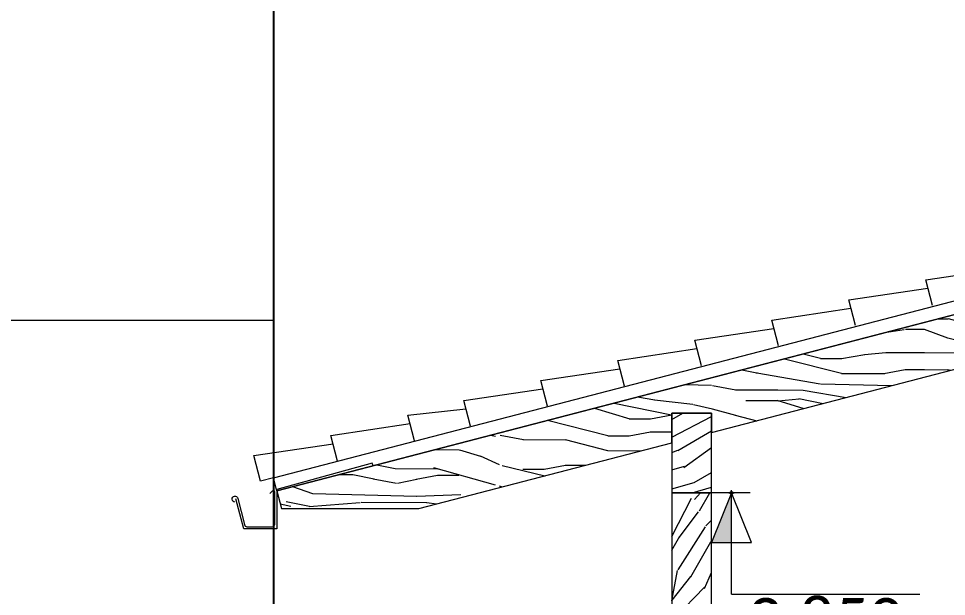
# Model space of a CAD drawing. Header units: metres. Extents: x -197 to 1099, y -24 to 14.
# Drawn here: x -60.478 to -56.981, y 2.459 to 4.638 of the extents above; entities that cross this region are included whole.
import ezdxf
from ezdxf.enums import TextEntityAlignment as Align

# ---------------------------------------------------------------- set-up
doc = ezdxf.new("R2010")
doc.units = ezdxf.units.M
doc.header["$LTSCALE"] = 0.001
doc.header["$PDMODE"] = 34
doc.header["$PDSIZE"] = 0.01
doc.linetypes.add('HIDDENX2', pattern=[19.049999999999997, 12.7, -6.35])
doc.layers.get('0').update_dxf_attribs({"lineweight": 13, "true_color": 0x000000})
for name, color, linetype, lineweight, true_color in [('Jach-Anotaciones-CalidaddeLínea  0.13', 7, 'Continuous', 13, 0x000000), ('Jach-Anotaciones-Hatch-Lum50%', 9, 'Continuous', 13, 0x808080), ('JACH-Anotaciones-Textos-Lum75% @ 0.075', 7, 'Continuous', 13, 0x404040), ('JACH-Arq-Lineas-Proyeccion Niveles cortes', 9, 'HIDDENX2', 13, 0x808080), ('JACH-Arq-Muros01-Carga', 7, 'Continuous', 25, 0x000000)]:
    doc.layers.add(name, color=color, linetype=linetype, lineweight=lineweight, true_color=true_color)
doc.styles.add('02a-Calibri-JACH(1.8mm)', font='calibri.ttf', dxfattribs={"height": 2.2})

# ---------------------------------------------------------------- blocks, each defined once
blk = doc.blocks.new('A$C20b43d2c')
at = {"lineweight": 0, "ltscale": 100}
blk.add_lwpolyline([(0.3377545737706953, 0.182212426247192), (0.3332938767825055, 0.1951419827332064), (-0.02619234231551104, 0.09650886592808838), (-0.02619234231551104, -0.05166772447530832), (-0.1507206503279974, -0.05166772447530832), (-0.1806203610941282, 0.06118498286767249)], dxfattribs=at)
blk.add_lwpolyline([(-0.1837856886978386, 0.04892562190726935, -2.051289940012099), (-0.1731104224350872, 0.06257867490560898), (-0.1484904762096733, -0.03648624445476401, 0.3445395097421348), (-0.1387856886977659, -0.0440743780927022), (-0.0437856886975112, -0.0440743780927022, 0.4142135623726788), (-0.0337856886975203, -0.03407437809272551), (-0.03378568869820242, 0.08592562191231679, 0.707961622032543), (-0.04424239603994806, 0.0896092288098771), (-0.05225731294112279, 0.08067832140547182)], format="xyb", dxfattribs=at)
blk = doc.blocks.new('A$Cd55f58f5')
at = {"layer": 'JACH-Arq-Muros01-Carga', "lineweight": 0, "ltscale": 100}
blk.add_blockref('A$C20b43d2c', (0.0261923400353794, -0.09650886655369639), dxfattribs=at)
blk = doc.blocks.new('*U703')
at = {"lineweight": 0, "ltscale": 100}
h = blk.add_hatch(dxfattribs=at)
h.set_pattern_fill('ANGLE', color=256)
h.set_pattern_definition([(0, (169.4210114967462, 45.03182796469216), (0, 6.985), [5.08, -1.905]), (90, (169.4210114967462, 45.03182796469216), (-6.985, 4.277078946022131e-16), [5.08, -1.905])])
h.paths.add_polyline_path([(0, 2.5), (0, 0), (1, 2.5)])
h = blk.add_hatch(color=256, dxfattribs=at)
h.dxf.hatch_style = 1
h.paths.add_polyline_path([(0, 2.5), (0, 0), (1, 2.5)])
for points in [[(0, 5.098930515436264), (-9.465586596093033, 5.098930515436264)], [(0, 5.098930515436264), (0, 1.25)]]:
    blk.add_lwpolyline(points, dxfattribs=at)
for points in [[(0, 0), (1, 2.5), (-1, 2.5)], [(0, 2.5), (0, 0), (1, 2.5)]]:
    blk.add_lwpolyline(points, close=True, dxfattribs=at)
blk.add_point((1.102762325899675e-11, 1.13686837721616e-13), dxfattribs=at)
at = {"lineweight": 0, "ltscale": 100, "style": '02a-Calibri-JACH(1.8mm)'}
blk.add_attdef('ALT', text='', height=2.2, dxfattribs=at).set_placement((-4.732793298046516, 6.400806810785425), align=Align.MIDDLE_CENTER)

msp = doc.modelspace()

# ---------------------------------------------------------------- hatches: boundary and pattern name
at = {"layer": 'Jach-Anotaciones-Hatch-Lum50%', "ltscale": 100}
h = msp.add_hatch(dxfattribs=at)
h.set_pattern_fill('WOOD_01', color=256, scale=0.7999999999999999, angle=-0.3152140720569799, pattern_type=2)
h.set_pattern_definition([(359.684785927943, (-309.3088745285609, 2.060227024865874), (0.00440119652307231, 0.7999878933266211), [0.16, -0.64]), (8.65738592794302, (-309.3032512957501, 1.628189550504274), (4.804328569536255, 0.7735788145585992), [0.1538832, -15.2344232]), (5.39528592794302, (-309.310987102892, 1.676232836069104), (7.20429231169597, 0.7603655297899304), [0.1607984, -7.879100799999999]), (344.2626859279429, (-309.3096667439351, 1.916229204067086), (8.78666290831101, -2.448366710825385), [0.2406656, -23.8259016]), (353.344685927943, (-309.292214591216, 2.180137184934409), (0.7999881551447071, -0.0043995635429001), [0.1448864, -7.0994208]), (344.753385927943, (-309.2707236364342, 1.724012049842543), (3.195550377226701, -0.8175913749182332), [0.1241936, -12.29514559999999]), (348.374885927943, (-309.5481667051151, 2.189545446755055), (0.7999881281611619, -0.004400901280462153), [0.3263375999999993, -3.752877599999994]), (5.39528592794302, (-309.3036474034373, 1.556190640104873), (7.20429231169597, 0.7603655297899304), [0.08039919999999999, -7.959499999999999]), (359.684785927943, (-309.3097987798308, 1.892229567267286), (0.00440119652307231, 0.7999878933266211), [0.08, -0.72]), (359.684785927943, (-309.4692682149133, 1.989108353771101), (0.00440119652307231, 0.7999878933266211), [0.24, -0.5599999999999998]), (10.99468592794302, (-309.3086104567695, 2.108226298465475), (3.204352575867988, 0.7823810571072066), [0.08158399999999993, -3.997631199999998]), (2.41108592794302, (-309.3902376888157, 1.812670897586933), (16.00415928150393, 0.7119607757969119), [0.1681904, -16.6508464]), (352.090185927943, (-309.3503703300451, 1.788451200960985), (6.395501864280401, -0.8351924118038299), [0.1210616, -11.9851336]), (359.684785927943, (-309.3920421793902, 1.484675861323019), (0.00440119652307231, 0.7999878933266211), [0.16, -0.64]), (358.515685927943, (-309.4722610285489, 1.445116586308998), (0.7999880432963482, -0.004400582925038878), [0.3920816, -38.81608]), (359.684785927943, (-309.4689601311567, 2.045107506303964), (0.00440119652307231, 0.7999878933266211), [0.08, -0.72]), (359.684785927943, (-309.3886092461022, 2.108666418117785), (0.00440119652307231, 0.7999878933266211), [0.08, -0.72]), (359.684785927943, (-309.7482076904121, 2.182645866952562), (0.00440119652307231, 0.7999878933266211), [0.12, -0.6799999999999999]), (350.222485927943, (-309.5319908993878, 2.221456938557665), (0.7999879568063415, -0.004400886785060515), [0.2433103999999993, -4.622899199999978]), (359.684785927943, (-309.7879870252523, 2.222865321445042), (0.00440119652307231, 0.7999878933266211), [0.16, -0.64]), (359.684785927943, (-309.879946770389, 1.503360349068629), (0.00440119652307231, 0.7999878933266211), [0.088, -0.712]), (359.684785927943, (-309.4717328849662, 1.541115133508193), (0.00440119652307231, 0.7999878933266211), [0.08, -0.72]), (359.684785927943, (-309.8795946746671, 1.567359380534754), (0.00440119652307231, 0.7999878933266211), [0.168, -0.632]), (5.125085927943022, (-309.4713367772791, 1.613114043907586), (8.00427986775544, 0.7559717563303058), [0.1687599999999997, -16.70725759999997]), (359.684785927943, (-309.4629848026241, 1.677069063408481), (0.00440119652307231, 0.7999878933266211), [0.152, -0.648]), (359.684785927943, (-309.8788904832234, 1.695357443467017), (0.00440119652307231, 0.7999878933266211), [0.088, -0.712]), (358.515685927943, (-309.7821877445806, 1.822827362816504), (0.7999880432963482, -0.004400582925038878), [0.3920816, -38.81608]), (359.684785927943, (-309.709792726494, 1.894430165528824), (0.00440119652307231, 0.7999878933266211), [0.08, -0.72]), (359.684785927943, (-309.7896594799311, 1.918869921980928), (0.00440119652307231, 0.7999878933266211), [0.08, -0.72]), (359.684785927943, (-309.4696643226004, 1.9171094433717), (0.00440119652307231, 0.7999878933266211), [0.16, -0.64]), (359.684785927943, (-309.6295738773352, 1.933989440542852), (0.00440119652307231, 0.7999878933266211), [0.08, -0.72]), (359.684785927943, (-309.7890433124178, 2.030868227046653), (0.00440119652307231, 0.7999878933266211), [0.16, -0.64]), (19.33858592794303, (-309.5748950837593, 1.693684988788249), (8.81747179050195, 3.151534070268525), [0.1189288, -11.7739248]), (10.99468592794302, (-309.7096606905984, 1.918429802328625), (3.204352575867988, 0.7823810571072066), [0.08158399999999993, -3.997631199999998]), (10.99468592794302, (-309.3898855930939, 1.876669929053058), (3.204352575867988, 0.7823810571072066), [0.08158399999999993, -3.997631199999998]), (5.39528592794302, (-309.6282095064131, 2.181985687474103), (7.20429231169597, 0.7603655297899304), [0.08039919999999999, -7.959499999999999]), (349.3799859279429, (-309.8758976695877, 2.23934921092912), (4.79552616836029, -0.8263908297490177), [0.08944239999999982, -8.854827999999978]), (348.374885927943, (-309.791948102123, 1.502876217451089), (0.7999881281611619, -0.004400901280462153), [0.08158399999999982, -3.997631199999995]), (89.68478592794303, (-309.7120373367209, 1.486436339932254), (-0.7999878933266211, 0.004401196523072358), [0, -0.7999999999999999]), (346.292385927943, (-309.8775701242665, 1.935353811464999), (13.58218971452411, -3.274747541943825), [0.1726959999999997, -17.09692319999997]), (10.99468592794302, (-309.388961341824, 2.044667386651653), (3.204352575867988, 0.7823810571072066), [0.08158399999999993, -3.997631199999998]), (9.989585927943017, (-309.3917340956336, 1.540675013855882), (4.00434047617373, 0.7779787471646973), [0.08944239999999999, -8.854828]), (348.374885927943, (-309.6297939371614, 1.893990045876514), (0.7999881281611619, -0.004400901280462153), [0.08158399999999982, -3.997631199999995]), (348.374885927943, (-309.5495750880026, 1.933549320890542), (0.7999881281611619, -0.004400901280462153), [0.08158399999999982, -3.997631199999995]), (341.249885927943, (-309.8780102439189, 1.855355022132336), (0.7999877314599156, -0.004400260939742674), [0.1011928, -2.4286288]), (345.648585927943, (-309.788515168835, 2.126866774245848), (0.7999875833886109, -0.004400199819356629), [0.3298487999999997, -2.968635199999998]), (342.985585927943, (-309.6282095064131, 2.181985687474103), (5.591112853960968, -1.630779147842886), [0.2505671999999998, -8.10167599999999]), (359.684785927943, (-309.627989446587, 2.221985082140435), (0.00440119652307231, 0.7999878933266211), [0.09599999999999999, -0.704]), (345.648585927943, (-309.7115972170685, 1.56643512926491), (0.7999875833886109, -0.004400199819356629), [0.3298487999999997, -2.968635199999998]), (345.648585927943, (-309.7912879226446, 1.622874401450083), (0.7999875833886109, -0.004400199819356629), [0.3298487999999997, -2.968635199999998]), (345.648585927943, (-309.7908918149575, 1.694873311849477), (0.7999875833886109, -0.004400199819356629), [0.3298487999999997, -2.968635199999998]), (349.3799859279429, (-309.8769539567533, 2.047352116530725), (4.79552616836029, -0.8263908297490177), [0.08944239999999982, -8.854827999999978]), (345.648585927943, (-309.6290457337525, 2.029987987742047), (0.7999875833886109, -0.004400199819356629), [0.1649239999999999, -3.133559999999998]), (349.3799859279429, (-309.8783623396407, 1.791355990666212), (4.79552616836029, -0.8263908297490177), [0.08944239999999982, -8.854827999999978]), (357.298885927943, (-309.4626767188674, 1.733068215941351), (0.7999878554643496, -0.004400215170957251), [0.1921663999999997, -19.02449199999997]), (349.3799859279429, (-309.5498831717592, 1.877550168357679), (4.79552616836029, -0.8263908297490177), [0.08944239999999982, -8.854827999999978]), (12.21358592794301, (-309.4619725274238, 1.861066278873608), (3.204353149539083, 0.7823825481241263), [0.07375599999999984, -7.30187919999999]), (349.247385927943, (-309.8785823994668, 1.75135659599988), (8.791064244032603, -1.648377222005574), [0.3091152, -30.602364]), (351.554685927943, (-309.5748950837593, 1.693684988788249), (0.7999874610057969, -0.004401387551521446), [0.1131367999999999, -5.543716799999997]), (4.448385927943025, (-309.7904516953051, 1.77487210118214), (8.804267945303605, 0.7515678915906021), [0.1926655999999993, -9.440609599999956]), (359.684785927943, (-309.5983665769763, 1.789815571883139), (0.00440119652307231, 0.7999878933266211), [0.248, -0.5519999999999998]), (344.429685927943, (-309.8763818012053, 2.151350542663188), (3.195550153887506, -0.8175913353273373), [0.09121439999999988, -9.030188799999983]), (350.222485927943, (-309.7120373367209, 1.486436339932254), (0.7999879568063415, -0.004400886785060515), [0.2433103999999993, -4.622899199999978]), (339.701685927943, (-309.8791105430496, 1.655358048800686), (2.39556239075528, -0.8131909418967018), [0.09363759999999999, -9.2701216]), (359.684785927943, (-309.2285236435064, 2.123785936679703), (0.00440119652307231, 0.7999878933266211), [0.04, -0.7599999999999999]), (359.684785927943, (-309.2304601699766, 1.771791263615988), (0.00440119652307231, 0.7999878933266211), [0.08, -0.72]), (10.99468592794302, (-309.2320446007249, 1.483795622018405), (3.204352575867988, 0.7823810571072066), [0.08158399999999993, -3.997631199999998]), (359.684785927943, (-309.2236046021392, 1.563750399385839), (0.00440119652307231, 0.7999878933266211), [0.144, -0.6559999999999999]), (342.985585927943, (-309.2292718469153, 1.987787994814177), (5.591112853960968, -1.630779147842886), [0.08352239999999993, -8.268720799999992]), (347.705485927943, (-309.2221962192518, 1.819746525250352), (15.18216004489392, -3.284452458669744), [0.1472056, -26.8405152]), (89.68478592794303, (-309.2320446007249, 1.483795622018405), (-0.7999878933266211, 0.004401196523072358), [0, -0.7999999999999999]), (359.684785927943, (-309.1519577874617, 1.499355260232626), (0.00440119652307231, 0.7999878933266211), [0.07199999999999998, -0.728]), (359.684785927943, (-309.1511215601223, 1.651352959964683), (0.00440119652307231, 0.7999878933266211), [0.07199999999999998, -0.728]), (359.684785927943, (-309.1509015002962, 1.691352354631015), (0.00440119652307231, 0.7999878933266211), [0.07199999999999998, -0.728]), (335.722385927943, (-309.1494050934783, 1.963348238362073), (5.586711744409739, -2.430761377296863), [0.07879119999999983, -7.800289599999988]), (348.201085927943, (-309.1488769498956, 2.059346785561267), (3.995537572948571, -0.8221182504743196), [0.07347039999999999, -52.17242]), (341.249885927943, (-309.1504613806439, 1.771351143963678), (0.7999877314599156, -0.004400260939742674), [0.07589439999999999, -2.4539264]), (347.155985927943, (-309.1483047943476, 2.163345211693724), (3.995538528180509, -0.8219935597928864), [0.07375599999999988, -7.301879199999993])])
h.paths.add_polyline_path([(-59.4876491633438, 2.790571365433252), (-58.96902544986642, 2.790571365433252), (-58.01604216305736, 3.038418435751858), (-58.01604216305736, 3.150000000000006), (-57.8660421630575, 3.150000000000006), (-57.86604216305736, 3.077429676622906), (-53.64862154186562, 4.17427508800845), (-53.64970227279582, 4.380647250580999), (-59.50499506887991, 2.857832332990718)])
h = msp.add_hatch(dxfattribs=at)
h.set_pattern_fill('WOOD_01', color=256, scale=0.8, angle=30, pattern_type=2)
h.set_pattern_definition([(29.99999999999999, (-463.9893865390783, 0.9144815961142143), (-0.4, 0.692820323027551), [0.16, -0.6400000000000001]), (38.9726, (-463.7664583358481, 0.5443586216793364), (3.756922908284933, 3.092818689739189), [0.1538831999999994, -15.23442319999996]), (35.7105, (-463.7973865390783, 0.5819278410609883), (5.835388824763576, 4.29281035163199), [0.1607984, -7.8791008]), (14.5779, (-463.9173865390783, 0.789773937969251), (8.821018155892576, 2.321547610620982), [0.2406656, -23.8259016]), (23.65989999999999, (-464.0355301326178, 1.026404644568345), (0.6928197247870801, 0.4000015418434719), [0.1448864, -7.099420800000001]), (15.0686, (-463.786745522927, 0.6434970604426411), (3.171280634037202, 0.9071808033214784), [0.1241936, -12.2951456]), (18.6901, (-464.2612326359867, 0.9053328477986184), (0.6928203767254454, 0.4000003734059407), [0.3263376, -3.7528776]), (35.7105, (-463.7304583358481, 0.4820047926068582), (5.835388824763576, 4.29281035163199), [0.0803992, -7.9595]), (29.99999999999999, (-463.9053865390784, 0.7689893282784297), (-0.4, 0.692820323027551), [0.08000000000000002, -0.7200000000000001]), (29.99999999999999, (-464.0919506036839, 0.7721277670417308), (-0.4, 0.692820323027551), [0.24, -0.5599999999999999]), (41.30990000000001, (-464.0133865390783, 0.956050815495864), (2.371282159486387, 2.292818455328197), [0.081584, -3.9976312]), (32.7263, (-463.9346685713811, 0.6597072959756716), (13.45640825782375, 8.69281768201741), [0.1681904, -16.6508464]), (22.4054, (-463.8880275552297, 0.6589226862848463), (5.942559959250865, 2.507183996330774), [0.1210616, -11.9851336]), (29.99999999999999, (-463.7706685713811, 0.3756509635343761), (-0.4, 0.692820323027551), [0.16, -0.6400000000000001]), (28.8309, (-463.8199506036839, 0.301009947383001), (0.6928201427728283, 0.4000006053938392), [0.3920815999999988, -38.81607999999984]), (29.99999999999999, (-464.1199506036839, 0.8206251896536614), (-0.4, 0.692820323027551), [0.08000000000000002, -0.7200000000000001]), (29.99999999999999, (-464.0826685713811, 0.9160508154958649), (-0.4, 0.692820323027551), [0.08000000000000002, -0.7200000000000001]), (29.99999999999999, (-464.4304377167435, 0.7984046445683433), (-0.4, 0.692820323027551), [0.12, -0.68]), (20.5377, (-464.263376229526, 0.9410456607197233), (0.6928202214847641, 0.4000002994267411), [0.2433104, -4.6228992]), (29.99999999999999, (-464.4850787328949, 0.8130456607197232), (-0.4, 0.692820323027551), [0.16, -0.6400000000000001]), (29.99999999999999, (-464.2012889684279, 0.1455073699949239), (-0.4, 0.692820323027551), [0.08800000000000001, -0.7120000000000001]), (29.99999999999999, (-463.8679506036839, 0.3841483861463075), (-0.4, 0.692820323027551), [0.08000000000000002, -0.7200000000000001]), (29.99999999999999, (-464.233288968428, 0.2009329958371282), (-0.4, 0.692820323027551), [0.168, -0.6320000000000001]), (35.44029999999999, (-463.9039506036839, 0.4465022152187856), (6.528205109799104, 4.692816589439337), [0.1687599999999994, -16.70725759999993]), (29.99999999999999, (-463.9290224004536, 0.5059278410609878), (-0.4, 0.692820323027551), [0.152, -0.6480000000000001]), (29.99999999999999, (-464.2972889684279, 0.3117842475215369), (-0.4, 0.692820323027551), [0.08800000000000001, -0.7120000000000001]), (28.8309, (-464.2781505296646, 0.4706354992059474), (0.6928201427728283, 0.4000006053938392), [0.3920815999999988, -38.81607999999984]), (29.99999999999999, (-464.2517967005921, 0.5689893282784269), (-0.4, 0.692820323027551), [0.08000000000000002, -0.7200000000000001]), (29.99999999999999, (-464.3330787328949, 0.5497739379692561), (-0.4, 0.692820323027551), [0.08000000000000002, -0.7200000000000001]), (29.99999999999999, (-464.0559506036839, 0.7097739379692527), (-0.4, 0.692820323027551), [0.16, -0.6400000000000001]), (29.99999999999999, (-464.2025146682894, 0.6436303444298019), (-0.4, 0.692820323027551), [0.08000000000000002, -0.7200000000000001]), (29.99999999999999, (-464.3890787328949, 0.6467687831931102), (-0.4, 0.692820323027551), [0.16, -0.6400000000000001]), (49.65379999999999, (-464.0340172456775, 0.4637842475215379), (6.021025898098491, 7.171277634200772), [0.1189288, -11.7739248]), (41.30990000000001, (-464.2637967005922, 0.5897739379692553), (2.371282159486387, 2.292818455328197), [0.081584, -3.9976312]), (41.30990000000001, (-463.9666685713811, 0.7151329218178759), (2.371282159486387, 2.292818455328197), [0.081584, -3.9976312]), (35.7105, (-464.3265146682893, 0.8584046445683455), (5.835388824763576, 4.29281035163199), [0.0803992, -7.9595]), (19.6952, (-464.5692889684279, 0.7829020671802738), (4.556919800875631, 1.707183342031311), [0.0894424, -8.854828000000001]), (18.6901, (-464.1250787328949, 0.1895073699949279), (0.6928203767254454, 0.4000003734059407), [0.081584, -3.9976312]), (120, (-464.0477967005922, 0.2156509635343724), (-0.692820323027551, -0.3999999999999999), [0, -0.7999999999999976]), (16.6076, (-464.417288968428, 0.5196303444298067), (13.37793346052455, 4.02873990604621), [0.172696, -17.0969232]), (41.30990000000001, (-464.0506685713811, 0.8606251896536605), (2.371282159486387, 2.292818455328197), [0.081584, -3.9976312]), (40.30479999999999, (-463.7986685713811, 0.4241483861463067), (3.064103050544852, 2.692817497678766), [0.0894423999999997, -8.854827999999962]), (18.6901, (-464.1825146682893, 0.608989328278426), (0.6928203767254454, 0.4000003734059407), [0.081584, -3.9976312]), (18.6901, (-464.1332326359866, 0.6836303444298011), (0.6928203767254454, 0.4000003734059407), [0.081584, -3.9976312]), (11.5651, (-464.377288968428, 0.4503483121270477), (0.6928197110521364, 0.400000725949784), [0.1011927999999997, -2.42862879999999]), (15.9638, (-464.4370787328949, 0.7299072219564167), (0.6928195523769377, 0.4000007039726551), [0.3298488, -2.9686352]), (13.30080000000001, (-464.3265146682893, 0.8584046445683455), (5.649739724683121, 1.414363679576163), [0.2505672, -8.101676]), (29.99999999999999, (-464.3465146682894, 0.8930456607197215), (-0.4, 0.692820323027551), [0.096, -0.7040000000000001]), (15.9638, (-464.0877967005922, 0.2849329958371314), (0.6928195523769377, 0.4000007039726551), [0.3298488, -2.9686352]), (15.9638, (-464.1850787328949, 0.2934304184490628), (0.6928195523769377, 0.4000007039726551), [0.3298488, -2.9686352]), (15.9638, (-464.2210787328949, 0.3557842475215409), (0.6928195523769377, 0.4000007039726551), [0.3298488, -2.9686352]), (19.6952, (-464.4732889684279, 0.6166251896536608), (4.556919800875631, 1.707183342031311), [0.0894424, -8.854828000000001]), (15.9638, (-464.2505146682894, 0.7267687831931084), (0.6928195523769377, 0.4000007039726551), [0.164924, -3.13356]), (19.6952, (-464.345288968428, 0.3949226862848434), (4.556919800875631, 1.707183342031311), [0.0894424, -8.854828000000001]), (27.6141, (-463.9570224004536, 0.5544252636729183), (0.6928197949982876, 0.4000008280523064), [0.1921663999999994, -19.02449199999992]), (19.6952, (-464.1052326359866, 0.6351329218178776), (4.556919800875631, 1.707183342031311), [0.0894424, -8.854828000000001]), (42.5288, (-464.0210224004537, 0.665276515357327), (2.371281902113554, 2.2928200320302), [0.073756, -7.301879200000001]), (19.5626, (-464.325288968428, 0.3602816701334675), (8.42101747072116, 3.014369381237866), [0.3091151999999988, -30.60236399999992]), (21.8699, (-464.0340172456775, 0.4637842475215379), (0.6928200462445279, 0.3999996168755795), [0.1131368, -5.543716800000001]), (34.7636, (-464.2610787328949, 0.4250662798242928), (7.221026938658703, 5.092814379057602), [0.1926656, -9.4406096]), (29.99999999999999, (-464.1028018553683, 0.534922686284844), (-0.4, 0.692820323027551), [0.248, -0.5519999999999999]), (14.74489999999998, (-464.5252889684279, 0.706691831647241), (3.171280421253285, 0.9071807247667839), [0.09121440000000001, -9.030188800000001]), (20.5377, (-464.0477967005922, 0.2156509635343724), (0.6928202214847641, 0.4000002994267411), [0.2433104, -4.6228992]), (10.01689999999999, (-464.277288968428, 0.2771432313701609), (2.478460615983973, 0.5071800972044774), [0.0936376, -9.270121600000001]), (29.99999999999999, (-463.9521045067756, 1.009907221956418), (-0.4, 0.692820323027551), [0.04000000000000001, -0.76]), (29.99999999999999, (-463.7761045067757, 0.7050662798242939), (-0.4, 0.692820323027551), [0.08000000000000002, -0.7200000000000001]), (41.30990000000001, (-463.6321045067756, 0.4556509635343744), (2.371282159486387, 2.292818455328197), [0.081584, -3.9976312]), (29.99999999999999, (-463.6651763035454, 0.5289329958371312), (-0.4, 0.692820323027551), [0.144, -0.656]), (13.30080000000001, (-463.8841045067756, 0.8921277670417354), (5.649739724683121, 1.414363679576163), [0.0835224, -8.2687208]), (18.0207, (-463.7931763035453, 0.7506354992059485), (14.76402495140616, 4.827958037958871), [0.1472055999999994, -26.84051519999992]), (120, (-463.6321045067756, 0.4556509635343744), (-0.692820323027551, -0.3999999999999999), [0, -0.7999999999999976]), (29.99999999999999, (-463.5708224744729, 0.5095073699949282), (-0.4, 0.692820323027551), [0.072, -0.7280000000000001]), (29.99999999999999, (-463.6468224744729, 0.6411432313701582), (-0.4, 0.692820323027551), [0.072, -0.7280000000000001]), (29.99999999999999, (-463.6668224744729, 0.6757842475215412), (-0.4, 0.692820323027551), [0.072, -0.7280000000000001]), (6.037599999999999, (-463.8028224744729, 0.9113431573509061), (6.049736940883951, 0.7215482898517265), [0.0787912, -7.800289599999999]), (18.5163, (-463.8508224744729, 0.9944815961142126), (3.864163792204512, 1.307071957323835), [0.0734704, -52.17242]), (11.5651, (-463.7068224744729, 0.7450662798242931), (0.6928197110521364, 0.400000725949784), [0.0758943999999997, -2.453926399999991]), (17.4712, (-463.9028224744729, 1.084548238107793), (3.864101678341646, 1.307180080154653), [0.073756, -7.301879200000001])])
h.paths.add_polyline_path([(-58.01604216305759, 2.850000000000009), (-57.8660421630575, 2.850000000000009), (-57.8660421630575, 3.150000000000006), (-58.01604216305736, 3.150000000000006)])
h = msp.add_hatch(dxfattribs=at)
h.set_pattern_fill('WOOD_01', color=256, scale=0.8, angle=59.99999999999999, pattern_type=2)
h.set_pattern_definition([(59.99999999999999, (-310.6504438093739, 0.8038952355291258), (-0.6928203230275509, 0.4000000000000001), [0.16, -0.6400000000000001]), (68.9726, (-310.2723208349391, 0.5948234387594056), (1.707181333764873, 4.556921008755907), [0.1538832, -15.2344232]), (65.71050000000001, (-310.3178900543208, 0.6118952355291327), (2.907189787389082, 6.6353772305239), [0.1607984, -7.8791008]), (44.57789999999999, (-310.5257361512291, 0.7318952355291302), (6.478452004936241, 6.421028284839122), [0.2406656, -23.8259016]), (53.6599, (-310.746366857828, 0.8777516419896827), (0.3999987109868188, 0.6928213591829309), [0.1448864, -7.099420800000001]), (45.06859999999999, (-310.3394592737024, 0.6705362516805096), (2.292819189945099, 2.371281938520576), [0.1241936, -12.2951456]), (48.6901, (-310.8812950610583, 0.6600491386208631), (0.3999998598007705, 0.6928206732555288), [0.3263376, -3.7528776]), (65.71050000000001, (-310.2099670058665, 0.5588234387594042), (2.907189787389082, 6.6353772305239), [0.0803992, -7.9595]), (59.99999999999999, (-310.5049515415381, 0.7198952355291297), (-0.6928203230275509, 0.4000000000000001), [0.08000000000000002, -0.7200000000000001]), (59.99999999999999, (-310.6680899803014, 0.6293311709236207), (-0.6928203230275509, 0.4000000000000001), [0.24, -0.5599999999999999]), (71.3099, (-310.6920130287556, 0.8278952355291267), (0.9071813619919353, 3.171280108323208), [0.081584, -3.9976312]), (62.72629999999999, (-310.4756695092354, 0.6106132032263716), (7.307182553961365, 14.25640507200551), [0.1681904, -16.6508464]), (52.40539999999999, (-310.4348848995446, 0.6332542193777542), (3.892815890058081, 5.142565012409674), [0.1210616, -11.9851336]), (59.99999999999999, (-310.1916131767942, 0.4466132032263772), (-0.6928203230275509, 0.4000000000000001), [0.16, -0.6400000000000001]), (58.83090000000001, (-310.1969721606427, 0.3573311709236222), (0.3999995411979115, 0.6928207571866336), [0.3920816, -38.81608]), (59.99999999999999, (-310.7165874029134, 0.6573311709236194), (-0.6928203230275509, 0.4000000000000001), [0.08000000000000002, -0.7200000000000001]), (59.99999999999999, (-310.7320130287556, 0.7586132032263748), (-0.6928203230275509, 0.4000000000000001), [0.08000000000000002, -0.7200000000000001]), (59.99999999999999, (-310.9743668578281, 0.4828440578639785), (-0.6928203230275509, 0.4000000000000001), [0.12, -0.68]), (50.5377, (-310.9010078739795, 0.689905545081416), (0.3999997623479966, 0.6928205315673218), [0.2433104, -4.6228992]), (59.99999999999999, (-311.0290078739795, 0.4682030417125986), (-0.6928203230275509, 0.4000000000000001), [0.16, -0.6400000000000001]), (59.99999999999999, (-310.4494695832546, 0.03199280617956646), (-0.6928203230275509, 0.4000000000000001), [0.08800000000000001, -0.7120000000000001]), (59.99999999999999, (-310.2801105994061, 0.4053311709236169), (-0.6928203230275509, 0.4000000000000001), [0.08000000000000002, -0.7200000000000001]), (59.99999999999999, (-310.5048952090969, 0.06399280617957004), (-0.6928203230275509, 0.4000000000000001), [0.168, -0.6320000000000001]), (65.4403, (-310.3424644284785, 0.4413311709236183), (3.307183171481737, 7.328200936655065), [0.1687599999999994, -16.70725759999992]), (59.99999999999999, (-310.3938900543207, 0.4802593741538956), (-0.6928203230275509, 0.4000000000000001), [0.152, -0.6480000000000001]), (59.99999999999999, (-310.6157464607813, 0.1279928061795701), (-0.6928203230275509, 0.4000000000000001), [0.08800000000000001, -0.7120000000000001]), (58.83090000000001, (-310.6785977124657, 0.2751312449428767), (0.3999995411979115, 0.6928207571866336), [0.3920816, -38.81608]), (59.99999999999999, (-310.7049515415382, 0.3734850740153561), (-0.6928203230275509, 0.4000000000000001), [0.08000000000000002, -0.7200000000000001]), (59.99999999999999, (-310.765736151229, 0.3162030417125976), (-0.6928203230275509, 0.4000000000000001), [0.08000000000000002, -0.7200000000000001]), (59.99999999999999, (-310.605736151229, 0.5933311709236193), (-0.6928203230275509, 0.4000000000000001), [0.16, -0.6400000000000001]), (59.99999999999999, (-310.6995925576895, 0.4627671063181111), (-0.6928203230275509, 0.4000000000000001), [0.08000000000000002, -0.7200000000000001]), (59.99999999999999, (-310.8627309964529, 0.3722030417126021), (-0.6928203230275509, 0.4000000000000001), [0.16, -0.6400000000000001]), (79.6538, (-310.4637464607814, 0.3912645289300372), (1.628722567496922, 9.221021557858283), [0.1189287999999997, -11.77392479999996]), (71.3099, (-310.725736151229, 0.3854850740153566), (0.9071813619919353, 3.171280108323208), [0.081584, -3.9976312]), (71.3099, (-310.5310951350776, 0.6426132032263752), (0.9071813619919353, 3.171280108323208), [0.081584, -3.9976312]), (65.71050000000001, (-310.9143668578282, 0.5867671063181064), (2.907189787389082, 6.6353772305239), [0.0803992, -7.9595]), (49.6952, (-311.08686428044, 0.3999928061795686), (3.092816639550967, 3.756924043554549), [0.08944239999999967, -8.854827999999959]), (48.6901, (-310.4054695832547, 0.1082030417125992), (0.3999998598007705, 0.6928206732555288), [0.081584, -3.9976312]), (150, (-310.351613176794, 0.1694850740153555), (-0.4000000000000002, -0.6928203230275509), [0, -0.8]), (46.60760000000001, (-310.8235925576896, 0.2479928061795675), (9.571260273929024, 10.17795783413843), [0.172696, -17.0969232]), (71.3099, (-310.6765874029134, 0.7266132032263712), (0.9071813619919353, 3.171280108323208), [0.081584, -3.9976312]), (70.3048, (-310.240110599406, 0.4746132032263759), (1.307182332745853, 3.864099886017482), [0.0894424, -8.854828000000001]), (48.6901, (-310.6649515415382, 0.442767106318108), (0.3999998598007705, 0.6928206732555288), [0.081584, -3.9976312]), (48.6901, (-310.6595925576896, 0.532049138620863), (0.3999998598007705, 0.6928206732555288), [0.081584, -3.9976312]), (41.5651, (-310.7543105253868, 0.2079928061795684), (0.3999991070388526, 0.6928206457307985), [0.1011927999999997, -2.42862879999999]), (45.9638, (-310.9458694352161, 0.4202030417125968), (0.399998980610664, 0.6928205473604472), [0.3298488, -2.9686352]), (43.3008, (-310.9143668578282, 0.5867671063181064), (4.185636286557601, 4.049744739044551), [0.2505672, -8.101676]), (59.99999999999999, (-310.9490078739795, 0.6067671063181095), (-0.6928203230275509, 0.4000000000000001), [0.096, -0.7040000000000001]), (45.9638, (-310.4208952090968, 0.2094850740153547), (0.399998980610664, 0.6928205473604472), [0.3298488, -2.9686352]), (45.9638, (-310.5093926317089, 0.1682030417126015), (0.399998980610664, 0.6928205473604472), [0.3298488, -2.9686352]), (45.9638, (-310.5717464607813, 0.2042030417125957), (0.399998980610664, 0.6928205473604472), [0.3298488, -2.9686352]), (49.6952, (-310.9205874029133, 0.3039928061795649), (3.092816639550967, 3.756924043554549), [0.08944239999999967, -8.854827999999959]), (45.9638, (-310.7827309964528, 0.5107671063181058), (0.399998980610664, 0.6928205473604472), [0.164924, -3.13356]), (49.6952, (-310.6988848995446, 0.1759928061795648), (3.092816639550967, 3.756924043554549), [0.08944239999999967, -8.854827999999959]), (57.61409999999999, (-310.4423874769327, 0.5082593741538943), (0.3999991286870908, 0.6928207761272522), [0.1921663999999993, -19.02449199999992]), (49.6952, (-310.6110951350776, 0.5040491386208643), (3.092816639550967, 3.756924043554549), [0.08944239999999967, -8.854827999999959]), (72.52879999999999, (-310.553238728617, 0.5722593741538944), (0.9071803507495232, 3.17128134510078), [0.073756, -7.301879200000001]), (49.5626, (-310.6642438833932, 0.1559928061795688), (5.785630364738171, 6.821029195902552), [0.3091152, -30.602364]), (51.86989999999999, (-310.4637464607814, 0.3912645289300372), (0.399999951861081, 0.6928198528405585), [0.1131368, -5.543716800000001]), (64.76359999999998, (-310.641028493084, 0.244203041712602), (3.707185580761411, 8.021020098351906), [0.1926655999999994, -9.440609599999958]), (59.99999999999999, (-310.5588848995446, 0.4184799192392106), (-0.6928203230275509, 0.4000000000000001), [0.248, -0.5519999999999999]), (44.7449, (-311.010654044907, 0.3559928061795716), (2.292819044946169, 2.371281764098256), [0.09121440000000001, -9.030188800000001]), (50.5377, (-310.351613176794, 0.1694850740153555), (0.3999997623479966, 0.6928205315673218), [0.2433104, -4.6228992]), (40.0169, (-310.5811054446299, 0.107992806179567), (1.89281980711911, 1.678461156464925), [0.0936376, -9.270121600000001]), (59.99999999999999, (-310.6658694352162, 0.9051772678318812), (-0.6928203230275509, 0.4000000000000001), [0.04000000000000001, -0.76]), (59.99999999999999, (-310.361028493084, 0.7291772678318864), (-0.6928203230275509, 0.4000000000000001), [0.08000000000000002, -0.7200000000000001]), (71.3099, (-310.1116131767942, 0.585177267831881), (0.9071813619919353, 3.171280108323208), [0.081584, -3.9976312]), (59.99999999999999, (-310.1768952090968, 0.632105471062161), (-0.6928203230275509, 0.4000000000000001), [0.144, -0.656]), (43.3008, (-310.5480899803015, 0.8371772678318834), (4.185636286557601, 4.049744739044551), [0.0835224, -8.2687208]), (48.02069999999999, (-310.3985977124657, 0.7601054710621611), (10.37204165104561, 11.56314678498073), [0.1472056, -26.8405152]), (150, (-310.1116131767942, 0.585177267831881), (-0.4000000000000002, -0.6928203230275509), [0, -0.8]), (59.99999999999999, (-310.0854695832547, 0.6624593001346426), (-0.6928203230275509, 0.4000000000000001), [0.072, -0.7280000000000001]), (59.99999999999999, (-310.2171054446299, 0.738459300134636), (-0.6928203230275509, 0.4000000000000001), [0.072, -0.7280000000000001]), (59.99999999999999, (-310.2517464607812, 0.7584593001346391), (-0.6928203230275509, 0.4000000000000001), [0.072, -0.7280000000000001]), (36.0376, (-310.4873053706106, 0.8944593001346419), (4.878451732092794, 3.649747619510788), [0.0787912, -7.800289599999999]), (48.51629999999998, (-310.570443809374, 0.9424593001346366), (2.692928029771203, 3.064039415718946), [0.0734704, -52.17242]), (41.5651, (-310.321028493084, 0.7984593001346383), (0.3999991070388526, 0.6928206457307985), [0.07589439999999967, -2.45392639999999]), (47.47120000000001, (-310.6605104513675, 0.9944593001346362), (2.692820176172625, 3.064101995905731), [0.073756, -7.301879200000001])])
h.paths.add_polyline_path([(-58.01604331860651, 0.49999280617957), (-57.86604216305736, 0.4999928061795629), (-57.86604158528291, 2.850000000000009), (-58.01604274083206, 2.850000000000009)])

# ---------------------------------------------------------------- linework, layer by layer
at = {"layer": 'Jach-Anotaciones-CalidaddeLínea  0.13', "ltscale": 100}
for points in [[(-59.51758015814301, 2.906222575067403), (-53.7419603621637, 4.408316542004307)], [(-59.50499506887991, 2.857832332990718), (-53.7419603621637, 4.356653233603446)], [(-57.03375482551223, 3.555985412899517), (-57.05905876277484, 3.652731011036671), (-56.76062481826852, 3.697302317170525)], [(-57.32399161992498, 3.480073601110142), (-57.34929555718759, 3.576819199247268), (-57.05086161268139, 3.62139050538115)], [(-57.61422841433728, 3.404161789319836), (-57.6395323516, 3.500907387456991), (-57.34109840709357, 3.545478693590837)], [(-59.51604302971927, 3.500063336548408), (-78.1160327786751, 3.499999999999993)], [(-57.90446520875014, 3.328249977530461), (-57.92976914601286, 3.424995575667587), (-57.63133520150654, 3.46956688180147)], [(-58.19470200316277, 3.252338165741065), (-58.22000594042538, 3.34908376387822), (-57.92157199591918, 3.393655070012066)], [(-58.48493879757518, 3.176426353950781), (-58.5102427348379, 3.273171952087907), (-58.2118087903317, 3.317743258221782)], [(-58.77517559198805, 3.100514542161385), (-58.80047952925065, 3.197260140298532), (-58.50204558474434, 3.241831446432386)], [(-58.98547936838497, 3.045394230011226), (-59.01078330564769, 3.14213982814929), (-58.79228237915675, 3.165919634642563)], [(-59.27571616279772, 2.969482418221823), (-59.30102010006044, 3.066228016359887), (-59.00258615555367, 3.110799322493278)], [(-59.56595295721058, 2.893570606431538), (-59.5912568944733, 2.990316204569602), (-59.29282294996642, 3.034887510703001)], [(-59.51758015814175, 2.90622257506314), (-59.56595295721058, 2.893570606431538)], [(-59.50499506887991, 2.857832332990718), (-59.51764702542243, 2.906205085838764)]]:
    msp.add_lwpolyline(points, dxfattribs=at)
for points in [[(-59.4876491633438, 2.790571365433252), (-58.96902544986642, 2.790571365433252), (-58.01604216305736, 3.038418435751858), (-58.01604216305736, 3.150000000000006), (-57.8660421630575, 3.150000000000006), (-57.86604216305736, 3.077429676622906), (-53.64862154186562, 4.17427508800845), (-53.64970227279582, 4.380647250580999), (-59.50499506887991, 2.857832332990718)], [(-58.01604216305759, 2.850000000000009), (-57.8660421630575, 2.850000000000009), (-57.8660421630575, 3.150000000000006), (-58.01604216305736, 3.150000000000006)], [(-58.01604331860651, 0.49999280617957), (-57.86604216305736, 0.4999928061795629), (-57.86604158528291, 2.850000000000009), (-58.01604274083206, 2.850000000000009)]]:
    msp.add_lwpolyline(points, close=True, dxfattribs=at)
at = {"layer": 'JACH-Arq-Lineas-Proyeccion Niveles cortes', "ltscale": 100}
msp.add_lwpolyline([(-57.72102915356714, 2.850000000000009), (-57.86604158528286, 2.850000000000009)], dxfattribs=at)
at = {"layer": 'JACH-Arq-Muros01-Carga', "ltscale": 100}
msp.add_lwpolyline([(-53.62050586517321, 0.2000000000000028), (-59.51604302971927, 0.2000000000000028), (-59.51604302971927, 6.600000000000001), (-53.62050586517321, 6.600000000000001)], close=True, dxfattribs=at)

# ---------------------------------------------------------------- block references
at = {"layer": 'Jach-Anotaciones-CalidaddeLínea  0.13', "ltscale": 100, "rotation": 0.002247340091031108}
msp.add_blockref('A$Cd55f58f5', (-59.5049950665998, 2.86283233361641), dxfattribs=at)
at = {"layer": 'JACH-Anotaciones-Textos-Lum75% @ 0.075', "ltscale": 100}
ref = msp.add_blockref('*U703', (-57.79104216305731, 2.849999999999973), dxfattribs=dict(at, xscale=0.075, yscale=0.075, zscale=0.075, rotation=180))
ref.add_attrib('ALT', '2.850', dxfattribs={"layer": '0', "lineweight": 0, "ltscale": 100, "height": 0.165, "style": '02a-Calibri-JACH(1.8mm)'}).set_placement((-57.43608266570382, 2.370701027652607), align=Align.MIDDLE_CENTER)

doc.saveas('drawing.dxf')
